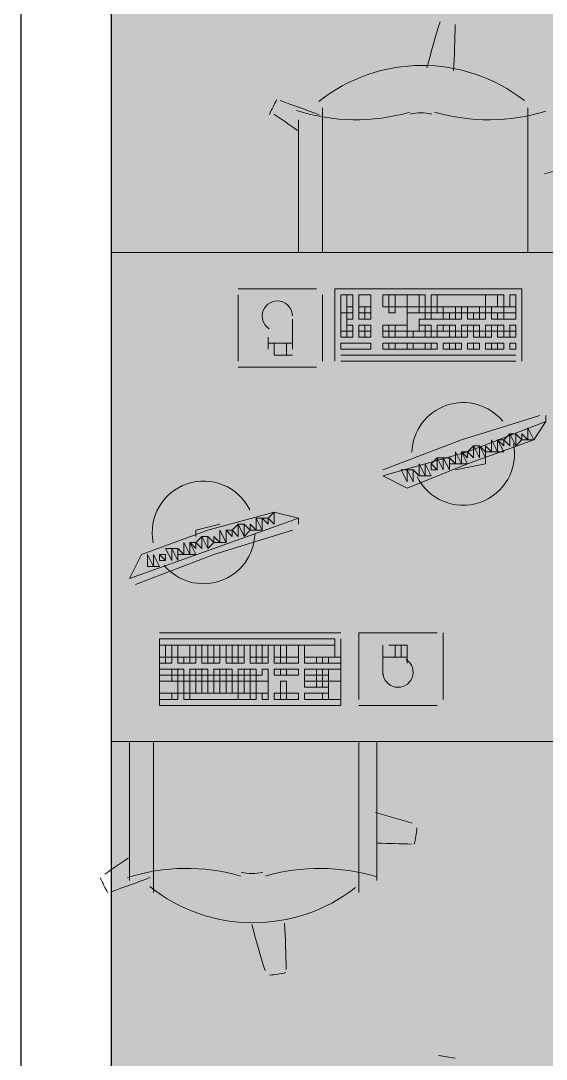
# Model space of a CAD drawing. Header units: millimetres. Extents: x 0 to 90.2, y 0 to 62.5.
# Drawn here: x 50.859 to 52.165, y 31.605 to 34.184 of the extents above; entities that cross this region are included whole.
import ezdxf

# ---------------------------------------------------------------- set-up
doc = ezdxf.new("R2010")
doc.units = ezdxf.units.MM
doc.layers.add('PDF_0', color=7, linetype='Continuous', true_color=0xed1f24)
doc.layers.add('PDF_014405$HL-TMP', color=7, linetype='Continuous', true_color=0xe6db59)
doc.layers.add('PDF_014405$FT-FIXFIT', color=7, linetype='Continuous')
doc.layers.add('PDF_014405$WA-EXT', color=7, linetype='Continuous')

msp = doc.modelspace()

# ---------------------------------------------------------------- linework, layer by layer
at = {"layer": 'PDF_0', "color": 7, "lineweight": 25}
msp.add_lwpolyline([(51.0843, 34.1485), (51.0843, 32.9336)], dxfattribs=at)
at = {"layer": 'PDF_014405$FT-FIXFIT', "lineweight": 0}
for points in [[(51.6093, 33.6085), (51.6093, 33.9685)], [(52.1192, 33.9685), (52.1192, 33.6085)], [(51.5493, 33.9385), (51.5493, 33.6085)], [(51.5943, 33.5185), (51.3993, 33.5185)], [(52.1042, 33.3385), (52.1042, 33.5185), (51.6393, 33.5185), (51.6393, 33.3385)], [(51.3993, 33.5035), (51.3993, 33.5035)], [(51.3993, 33.5035), (51.3993, 33.3385)], [(51.5943, 33.5035), (51.5943, 33.5035)], [(51.6093, 33.3385), (51.6093, 33.5035)], [(51.5343, 33.3685), (51.5343, 33.4435)], [(51.4743, 33.3985), (51.4743, 33.3685)], [(51.5343, 33.3835), (51.4743, 33.3835)], [(51.4893, 33.3835), (51.4893, 33.3535), (51.5343, 33.3535)], [(51.4893, 33.3685), (51.4893, 33.3685)], [(51.5193, 33.3835), (51.5193, 33.3535)], [(51.5943, 33.3385), (51.5943, 33.3385)], [(52.0892, 33.3535), (51.6543, 33.3535), (52.0892, 33.3535)], [(51.6543, 33.3385), (52.0892, 33.3385)], [(51.3993, 33.3235), (51.5943, 33.3235)], [(52.1642, 33.1885), (51.9692, 33.1135), (51.7592, 33.0536), (51.8192, 33.0236), (51.9692, 33.0836), (52.1342, 33.1435), (52.1642, 33.1885), (52.1642, 33.2035)], [(52.1492, 33.2035), (51.9542, 33.1435), (51.7592, 33.0686)], [(52.0142, 33.0985), (52.0142, 33.0836), (51.9392, 33.0686)], [(51.7592, 33.0686), (51.7592, 33.0686)], [(51.7592, 33.0536), (51.7592, 33.0536)], [(51.8342, 33.0686), (51.8492, 33.0536), (51.8342, 33.0686)], [(51.5493, 32.9336), (51.5493, 32.9486), (51.4893, 32.9636), (51.3243, 32.9186), (51.1593, 32.8586), (51.1293, 32.7986), (51.3393, 32.8736), (51.5493, 32.9486)], [(51.2943, 32.9036), (51.2943, 32.9186), (51.3543, 32.9336)], [(51.5343, 32.9336), (51.5343, 32.9336)], [(51.1443, 32.7836), (51.3393, 32.8586), (51.5343, 32.9186)], [(51.3693, 32.8886), (51.3693, 32.9186), (51.3693, 32.8886)], [(51.1443, 32.7986), (51.1443, 32.7986)], [(51.6543, 32.6636), (51.2043, 32.6636)], [(51.8942, 32.6636), (51.6992, 32.6636), (51.6992, 32.4986)], [(51.8942, 32.6636), (51.8942, 32.6636)], [(51.9092, 32.4986), (51.9092, 32.6636)], [(51.2043, 32.6486), (51.2043, 32.4836), (51.6543, 32.4836), (51.6543, 32.6486)], [(51.7592, 32.6336), (51.7592, 32.5586)], [(51.8192, 32.5886), (51.8192, 32.6336), (51.7742, 32.6336)], [(51.7892, 32.6036), (51.7892, 32.6336)], [(51.8042, 32.6036), (51.8042, 32.6336)], [(51.7592, 32.6036), (51.8192, 32.6036)], [(51.6992, 32.4836), (51.8942, 32.4836)], [(51.8942, 32.4986), (51.8942, 32.4986)], [(51.1293, 32.0486), (51.1293, 32.3936)], [(51.1893, 32.3936), (51.1893, 32.0186)], [(51.6992, 32.0186), (51.6992, 32.3936)], [(51.7442, 32.3936), (51.7442, 32.0486)]]:
    msp.add_lwpolyline(points, dxfattribs=at)
for points in [[(51.0843, 33.6085), (52.1942, 33.6085), (52.1942, 32.3936), (51.0843, 32.3936)], [(51.6693, 33.5035), (51.6543, 33.5035), (51.6543, 33.4585), (51.6693, 33.4585)], [(51.6843, 33.5035), (51.6693, 33.5035), (51.6693, 33.4735), (51.6843, 33.4735)], [(51.7292, 33.5035), (51.6992, 33.5035), (51.6992, 33.4735), (51.7292, 33.4735)], [(51.7742, 33.5035), (51.7592, 33.5035), (51.7592, 33.4735), (51.7742, 33.4735)], [(51.7892, 33.5035), (51.7742, 33.5035), (51.7742, 33.4735), (51.7892, 33.4735)], [(51.8192, 33.5035), (51.7892, 33.5035), (51.7892, 33.4735), (51.8192, 33.4735)], [(51.8192, 33.5035), (51.8492, 33.5035), (51.8492, 33.4735), (51.8192, 33.4735)], [(51.8492, 33.5035), (51.8642, 33.5035), (51.8642, 33.4735), (51.8492, 33.4735)], [(51.8792, 33.5035), (51.8942, 33.5035), (51.8942, 33.4735), (51.8792, 33.4735)], [(52.0142, 33.5035), (51.8942, 33.5035), (51.8942, 33.4735), (52.0142, 33.4735)], [(52.0442, 33.5035), (52.0142, 33.5035), (52.0142, 33.4735), (52.0442, 33.4735)], [(52.0592, 33.5035), (52.0442, 33.5035), (52.0442, 33.4735), (52.0592, 33.4735)], [(52.0892, 33.5035), (52.0742, 33.5035), (52.0742, 33.4735), (52.0892, 33.4735)], [(51.6843, 33.4735), (51.6693, 33.4735), (51.6693, 33.4585), (51.6843, 33.4585)], [(51.7142, 33.4735), (51.6992, 33.4735), (51.6992, 33.4585), (51.7142, 33.4585)], [(51.7292, 33.4735), (51.7142, 33.4735), (51.7142, 33.4585), (51.7292, 33.4585)], [(51.7892, 33.4735), (51.7742, 33.4735), (51.7742, 33.4585), (51.7892, 33.4585)], [(51.8492, 33.4735), (51.8192, 33.4735), (51.8192, 33.4585), (51.8492, 33.4585)], [(51.8792, 33.4735), (51.8642, 33.4735), (51.8642, 33.4585), (51.8792, 33.4585)], [(51.8942, 33.4735), (51.8792, 33.4735), (51.8792, 33.4585), (51.8942, 33.4585)], [(51.9092, 33.4735), (51.8942, 33.4735), (51.8942, 33.4585), (51.9092, 33.4585)], [(51.9392, 33.4735), (51.9092, 33.4735), (51.9092, 33.4585), (51.9392, 33.4585)], [(51.9542, 33.4735), (51.9392, 33.4735), (51.9392, 33.4585), (51.9542, 33.4585)], [(51.9692, 33.4735), (51.9542, 33.4735), (51.9542, 33.4585), (51.9692, 33.4585)], [(51.9992, 33.4735), (51.9692, 33.4735), (51.9692, 33.4585), (51.9992, 33.4585)], [(52.0142, 33.4735), (51.9992, 33.4735), (51.9992, 33.4585), (52.0142, 33.4585)], [(52.0292, 33.4735), (52.0142, 33.4735), (52.0142, 33.4585), (52.0292, 33.4585)], [(52.0592, 33.4735), (52.0292, 33.4735), (52.0292, 33.4585), (52.0592, 33.4585)], [(52.0892, 33.4735), (52.0592, 33.4735), (52.0592, 33.4585), (52.0892, 33.4585)], [(51.6693, 33.4585), (51.6543, 33.4585), (51.6543, 33.4135), (51.6693, 33.4135)], [(51.6843, 33.4585), (51.6693, 33.4585), (51.6693, 33.4435), (51.6843, 33.4435)], [(51.7142, 33.4585), (51.6992, 33.4585), (51.6992, 33.4435), (51.7142, 33.4435)], [(51.7292, 33.4585), (51.7142, 33.4585), (51.7142, 33.4435), (51.7292, 33.4435)], [(51.8492, 33.4585), (51.8192, 33.4585), (51.8192, 33.4135), (51.8492, 33.4135), (51.8492, 33.4435), (51.8642, 33.4435), (51.8642, 33.4585)], [(51.8792, 33.4585), (51.8642, 33.4585), (51.8642, 33.4435), (51.8792, 33.4435)], [(51.9092, 33.4585), (51.8792, 33.4585), (51.8792, 33.4435), (51.9092, 33.4435)], [(51.9242, 33.4585), (51.9092, 33.4585), (51.9092, 33.4435), (51.9242, 33.4435)], [(51.9392, 33.4585), (51.9242, 33.4585), (51.9242, 33.4435), (51.9392, 33.4435)], [(51.9542, 33.4585), (51.9392, 33.4585), (51.9392, 33.4435), (51.9542, 33.4435)], [(51.9842, 33.4585), (51.9692, 33.4585), (51.9692, 33.4435), (51.9842, 33.4435)], [(51.9992, 33.4585), (51.9842, 33.4585), (51.9842, 33.4435), (51.9992, 33.4435)], [(52.0142, 33.4585), (51.9992, 33.4585), (51.9992, 33.4435), (52.0142, 33.4435)], [(52.0442, 33.4585), (52.0292, 33.4585), (52.0292, 33.4435), (52.0442, 33.4435)], [(52.0592, 33.4585), (52.0442, 33.4585), (52.0442, 33.4435), (52.0592, 33.4435)], [(52.0892, 33.4585), (52.0592, 33.4585), (52.0592, 33.4435), (52.0892, 33.4435)], [(51.6693, 33.4135), (51.6543, 33.4135), (51.6543, 33.3985), (51.6693, 33.3985)], [(51.6843, 33.4285), (51.6693, 33.4285), (51.6693, 33.4135), (51.6843, 33.4135)], [(51.6843, 33.4135), (51.6693, 33.4135), (51.6693, 33.3985), (51.6843, 33.3985)], [(51.7142, 33.4285), (51.6992, 33.4285), (51.6992, 33.4135), (51.7142, 33.4135)], [(51.7142, 33.4135), (51.6992, 33.4135), (51.6992, 33.3985), (51.7142, 33.3985)], [(51.7292, 33.4285), (51.7142, 33.4285), (51.7142, 33.4135), (51.7292, 33.4135)], [(51.7292, 33.4135), (51.7142, 33.4135), (51.7142, 33.3985), (51.7292, 33.3985)], [(51.7742, 33.4285), (51.7592, 33.4285), (51.7592, 33.4135), (51.7742, 33.4135)], [(51.7742, 33.4135), (51.7592, 33.4135), (51.7592, 33.3985), (51.7742, 33.3985)], [(51.7892, 33.4285), (51.7742, 33.4285), (51.7742, 33.4135), (51.7892, 33.4135)], [(51.7892, 33.4135), (51.7742, 33.4135), (51.7742, 33.3985), (51.7892, 33.3985)], [(51.8192, 33.4285), (51.7892, 33.4285), (51.7892, 33.4135), (51.8192, 33.4135)], [(51.8192, 33.4135), (51.7892, 33.4135), (51.7892, 33.3985), (51.8192, 33.3985)], [(51.8342, 33.4135), (51.8192, 33.4135), (51.8192, 33.3985), (51.8342, 33.3985)], [(51.8642, 33.4135), (51.8342, 33.4135), (51.8342, 33.3985), (51.8642, 33.3985)], [(51.8642, 33.4285), (51.8492, 33.4285), (51.8492, 33.4135), (51.8642, 33.4135)], [(51.8792, 33.4285), (51.8642, 33.4285), (51.8642, 33.4135), (51.8792, 33.4135)], [(51.8792, 33.4135), (51.8642, 33.4135), (51.8642, 33.3985), (51.8792, 33.3985)], [(51.8942, 33.4135), (51.8792, 33.4135), (51.8792, 33.3985), (51.8942, 33.3985)], [(51.9092, 33.4285), (51.8942, 33.4285), (51.8942, 33.4135), (51.9092, 33.4135)], [(51.9242, 33.4135), (51.8942, 33.4135), (51.8942, 33.3985), (51.9242, 33.3985)], [(51.9242, 33.4285), (51.9092, 33.4285), (51.9092, 33.4135), (51.9242, 33.4135)], [(51.9392, 33.4285), (51.9242, 33.4285), (51.9242, 33.4135), (51.9392, 33.4135)], [(51.9392, 33.4135), (51.9242, 33.4135), (51.9242, 33.3985), (51.9392, 33.3985)], [(51.9542, 33.4135), (51.9392, 33.4135), (51.9392, 33.3985), (51.9542, 33.3985)], [(51.9692, 33.4285), (51.9542, 33.4285), (51.9542, 33.4135), (51.9692, 33.4135)], [(51.9692, 33.4135), (51.9542, 33.4135), (51.9542, 33.3985), (51.9692, 33.3985)], [(51.9842, 33.4285), (51.9692, 33.4285), (51.9692, 33.4135), (51.9842, 33.4135)], [(51.9992, 33.4285), (51.9842, 33.4285), (51.9842, 33.4135), (51.9992, 33.4135)], [(51.9992, 33.4135), (51.9842, 33.4135), (51.9842, 33.3985), (51.9992, 33.3985)], [(52.0142, 33.4135), (51.9992, 33.4135), (51.9992, 33.3985), (52.0142, 33.3985)], [(52.0292, 33.4285), (52.0142, 33.4285), (52.0142, 33.4135), (52.0292, 33.4135)], [(52.0292, 33.4135), (52.0142, 33.4135), (52.0142, 33.3985), (52.0292, 33.3985)], [(52.0442, 33.4285), (52.0292, 33.4285), (52.0292, 33.4135), (52.0442, 33.4135)], [(52.0592, 33.4285), (52.0442, 33.4285), (52.0442, 33.4135), (52.0592, 33.4135)], [(52.0592, 33.4135), (52.0442, 33.4135), (52.0442, 33.3985), (52.0592, 33.3985)], [(52.0742, 33.4135), (52.0592, 33.4135), (52.0592, 33.3985), (52.0742, 33.3985)], [(52.0892, 33.4285), (52.0742, 33.4285), (52.0742, 33.4135), (52.0892, 33.4135)], [(52.0892, 33.4135), (52.0742, 33.4135), (52.0742, 33.3985), (52.0892, 33.3985)], [(51.7292, 33.3685), (51.6543, 33.3685), (51.6543, 33.3835), (51.7292, 33.3835)], [(51.7742, 33.3835), (51.7592, 33.3835), (51.7592, 33.3685), (51.7742, 33.3685)], [(51.7892, 33.3835), (51.7742, 33.3835), (51.7742, 33.3685), (51.7892, 33.3685)], [(51.8192, 33.3835), (51.7892, 33.3835), (51.7892, 33.3685), (51.8192, 33.3685)], [(51.8342, 33.3835), (51.8192, 33.3835), (51.8192, 33.3685), (51.8342, 33.3685)], [(51.8642, 33.3835), (51.8342, 33.3835), (51.8342, 33.3685), (51.8642, 33.3685)], [(51.8792, 33.3835), (51.8642, 33.3835), (51.8642, 33.3685), (51.8792, 33.3685)], [(51.8942, 33.3835), (51.8792, 33.3835), (51.8792, 33.3685), (51.8942, 33.3685)], [(51.9242, 33.3835), (51.9092, 33.3835), (51.9092, 33.3685), (51.9242, 33.3685)], [(51.9392, 33.3835), (51.9242, 33.3835), (51.9242, 33.3685), (51.9392, 33.3685)], [(51.9542, 33.3835), (51.9392, 33.3835), (51.9392, 33.3685), (51.9542, 33.3685)], [(51.9842, 33.3835), (51.9692, 33.3835), (51.9692, 33.3685), (51.9842, 33.3685)], [(51.9992, 33.3835), (51.9842, 33.3835), (51.9842, 33.3685), (51.9992, 33.3685)], [(52.0292, 33.3835), (52.0142, 33.3835), (52.0142, 33.3685), (52.0292, 33.3685)], [(52.0442, 33.3835), (52.0292, 33.3835), (52.0292, 33.3685), (52.0442, 33.3685)], [(52.0592, 33.3835), (52.0442, 33.3835), (52.0442, 33.3685), (52.0592, 33.3685)], [(52.0892, 33.3835), (52.0742, 33.3835), (52.0742, 33.3685), (52.0892, 33.3685)], [(52.0742, 33.1585), (52.0592, 33.1435), (52.0742, 33.1285)], [(52.0892, 33.1585), (52.0742, 33.1585), (52.0892, 33.1285)], [(52.0892, 33.1585), (52.0892, 33.1285), (52.1042, 33.1435)], [(52.1042, 33.1585), (52.1042, 33.1435), (52.1192, 33.1435)], [(52.1192, 33.1735), (52.1192, 33.1435), (52.1342, 33.1435)], [(51.9842, 33.1285), (51.9692, 33.1135), (51.9842, 33.0985)], [(51.9992, 33.1285), (51.9842, 33.1285), (51.9992, 33.0985)], [(51.9992, 33.1285), (52.0142, 33.0985), (52.0142, 33.1135)], [(52.0142, 33.1285), (52.0142, 33.1135), (52.0292, 33.1135)], [(52.0292, 33.1435), (52.0292, 33.1135), (52.0442, 33.1135)], [(52.0442, 33.1435), (52.0442, 33.1135), (52.0592, 33.1135)], [(52.0592, 33.1435), (52.0442, 33.1435), (52.0592, 33.1285)], [(51.9392, 33.1135), (51.9392, 33.0836), (51.9542, 33.0836)], [(51.9692, 33.1135), (51.9542, 33.1135), (51.9692, 33.0985)], [(51.9542, 33.1135), (51.9542, 33.0836), (51.9692, 33.0836)], [(51.8492, 33.0836), (51.8492, 33.0536), (51.8642, 33.0536)], [(51.8642, 33.0836), (51.8642, 33.0536), (51.8792, 33.0536)], [(51.8942, 33.0985), (51.8792, 33.0836), (51.8942, 33.0686)], [(51.8792, 33.0836), (51.8792, 33.0686), (51.8942, 33.0686)], [(51.9092, 33.0985), (51.8942, 33.0985), (51.9092, 33.0686)], [(51.9242, 33.0985), (51.9092, 33.0985), (51.9242, 33.0686), (51.9242, 33.0836)], [(51.9242, 33.0985), (51.9242, 33.0836), (51.9392, 33.0836)], [(51.8192, 33.0686), (51.8042, 33.0686), (51.8192, 33.0386)], [(51.8342, 33.0686), (51.8192, 33.0686), (51.8342, 33.0386), (51.8342, 33.0536)], [(51.4593, 32.9186), (51.4593, 32.9486), (51.4443, 32.9486)], [(51.4443, 32.9186), (51.4593, 32.9186), (51.4443, 32.9486)], [(51.4743, 32.9336), (51.4743, 32.9486), (51.4593, 32.9486)], [(51.4893, 32.9336), (51.4893, 32.9636), (51.4743, 32.9486)], [(51.3993, 32.9036), (51.3993, 32.9336), (51.3843, 32.9186)], [(51.4143, 32.9036), (51.4143, 32.9336), (51.3993, 32.9336)], [(51.4143, 32.9036), (51.4293, 32.9186), (51.4143, 32.9336)], [(51.4293, 32.9186), (51.4443, 32.9186), (51.4293, 32.9336)], [(51.3093, 32.8736), (51.3093, 32.9036), (51.2943, 32.8886)], [(51.3243, 32.8736), (51.3243, 32.9036), (51.3093, 32.9036)], [(51.3243, 32.8736), (51.3393, 32.8886), (51.3243, 32.9036)], [(51.3393, 32.8886), (51.3543, 32.8886), (51.3393, 32.9036)], [(51.3543, 32.8886), (51.3693, 32.8886), (51.3543, 32.9186), (51.3543, 32.9036)], [(51.3843, 32.9036), (51.3843, 32.9186), (51.3693, 32.9186)], [(51.2343, 32.8436), (51.2343, 32.8736), (51.2193, 32.8736)], [(51.2493, 32.8436), (51.2493, 32.8586), (51.2493, 32.8736), (51.2343, 32.8736)], [(51.2493, 32.8586), (51.2643, 32.8586), (51.2493, 32.8736)], [(51.2643, 32.8586), (51.2793, 32.8586), (51.2643, 32.8886), (51.2643, 32.8736)], [(51.2943, 32.8736), (51.2943, 32.8886), (51.2793, 32.8886)], [(51.2793, 32.8586), (51.2943, 32.8586), (51.2793, 32.8886)], [(51.1743, 32.8286), (51.1893, 32.8286), (51.1743, 32.8586), (51.1743, 32.8436)], [(51.1893, 32.8286), (51.2043, 32.8286), (51.1893, 32.8586)], [(51.2193, 32.8436), (51.2193, 32.8586), (51.2043, 32.8586)], [(51.2043, 32.8436), (51.2193, 32.8436), (51.2043, 32.8586)], [(51.2043, 32.6486), (51.6393, 32.6486), (51.6393, 32.6336), (51.2043, 32.6336)], [(51.2043, 32.6036), (51.2193, 32.6036), (51.2193, 32.6336), (51.2043, 32.6336)], [(51.2343, 32.6036), (51.2493, 32.6036), (51.2493, 32.6336), (51.2343, 32.6336)], [(51.2493, 32.6036), (51.2793, 32.6036), (51.2793, 32.6336), (51.2493, 32.6336)], [(51.2793, 32.6036), (51.2943, 32.6036), (51.2943, 32.6336), (51.2793, 32.6336)], [(51.2943, 32.6036), (51.3093, 32.6036), (51.3093, 32.6336), (51.2943, 32.6336)], [(51.3243, 32.6036), (51.3393, 32.6036), (51.3393, 32.6336), (51.3243, 32.6336)], [(51.3393, 32.6036), (51.3543, 32.6036), (51.3543, 32.6336), (51.3393, 32.6336)], [(51.3543, 32.6036), (51.3693, 32.6036), (51.3693, 32.6336), (51.3543, 32.6336)], [(51.3843, 32.6036), (51.3993, 32.6036), (51.3993, 32.6336), (51.3843, 32.6336)], [(51.3993, 32.6036), (51.4143, 32.6036), (51.4143, 32.6336), (51.3993, 32.6336)], [(51.4293, 32.6036), (51.4443, 32.6036), (51.4443, 32.6336), (51.4293, 32.6336)], [(51.4443, 32.6036), (51.4593, 32.6036), (51.4593, 32.6336), (51.4443, 32.6336)], [(51.4593, 32.6036), (51.4743, 32.6036), (51.4743, 32.6336), (51.4593, 32.6336)], [(51.4893, 32.6036), (51.5043, 32.6036), (51.5043, 32.6336), (51.4893, 32.6336)], [(51.5043, 32.6036), (51.5193, 32.6036), (51.5193, 32.6336), (51.5043, 32.6336)], [(51.5193, 32.6036), (51.5493, 32.6036), (51.5493, 32.6336), (51.5193, 32.6336)], [(51.5643, 32.6336), (51.6393, 32.6336), (51.6393, 32.6036), (51.5643, 32.6036)], [(51.2043, 32.5886), (51.2193, 32.5886), (51.2193, 32.6036), (51.2043, 32.6036)], [(51.2193, 32.5886), (51.2343, 32.5886), (51.2343, 32.6036), (51.2193, 32.6036)], [(51.2493, 32.5886), (51.2643, 32.5886), (51.2643, 32.6036), (51.2493, 32.6036)], [(51.2643, 32.5886), (51.2793, 32.5886), (51.2793, 32.6036), (51.2643, 32.6036)], [(51.2793, 32.5886), (51.2943, 32.5886), (51.2943, 32.6036), (51.2793, 32.6036)], [(51.3093, 32.5886), (51.3243, 32.5886), (51.3243, 32.6036), (51.3093, 32.6036)], [(51.3243, 32.5886), (51.3393, 32.5886), (51.3393, 32.6036), (51.3243, 32.6036)], [(51.3393, 32.5886), (51.3543, 32.5886), (51.3543, 32.6036), (51.3393, 32.6036)], [(51.3693, 32.5886), (51.3843, 32.5886), (51.3843, 32.6036), (51.3693, 32.6036)], [(51.3843, 32.5886), (51.3993, 32.5886), (51.3993, 32.6036), (51.3843, 32.6036)], [(51.3993, 32.5886), (51.4143, 32.5886), (51.4143, 32.6036), (51.3993, 32.6036)], [(51.4293, 32.5886), (51.4443, 32.5886), (51.4443, 32.6036), (51.4293, 32.6036)], [(51.4443, 32.5886), (51.4593, 32.5886), (51.4593, 32.6036), (51.4443, 32.6036)], [(51.4593, 32.5886), (51.4743, 32.5886), (51.4743, 32.6036), (51.4593, 32.6036)], [(51.4893, 32.5886), (51.5043, 32.5886), (51.5043, 32.6036), (51.4893, 32.6036)], [(51.5043, 32.5886), (51.5193, 32.5886), (51.5193, 32.6036), (51.5043, 32.6036)], [(51.5193, 32.5886), (51.5493, 32.5886), (51.5493, 32.6036), (51.5193, 32.6036)], [(51.5643, 32.5886), (51.5943, 32.5886), (51.5943, 32.6036), (51.5643, 32.6036)], [(51.5943, 32.5886), (51.6093, 32.5886), (51.6093, 32.6036), (51.5943, 32.6036)], [(51.6093, 32.5886), (51.6243, 32.5886), (51.6243, 32.6036), (51.6093, 32.6036)], [(51.6243, 32.5886), (51.6543, 32.5886), (51.6543, 32.6036), (51.6243, 32.6036)], [(51.2043, 32.5586), (51.2343, 32.5586), (51.2343, 32.5736), (51.2043, 32.5736)], [(51.2043, 32.5436), (51.2343, 32.5436), (51.2343, 32.5586), (51.2043, 32.5586)], [(51.2343, 32.5586), (51.2493, 32.5586), (51.2493, 32.5736), (51.2343, 32.5736)], [(51.2343, 32.5436), (51.2493, 32.5436), (51.2493, 32.5586), (51.2343, 32.5586)], [(51.2493, 32.5586), (51.2643, 32.5586), (51.2643, 32.5736), (51.2493, 32.5736)], [(51.2643, 32.5436), (51.2793, 32.5436), (51.2793, 32.5586), (51.2643, 32.5586)], [(51.2793, 32.5586), (51.2943, 32.5586), (51.2943, 32.5736), (51.2793, 32.5736)], [(51.2793, 32.5436), (51.2943, 32.5436), (51.2943, 32.5586), (51.2793, 32.5586)], [(51.2943, 32.5586), (51.3093, 32.5586), (51.3093, 32.5736), (51.2943, 32.5736)], [(51.2943, 32.5436), (51.3093, 32.5436), (51.3093, 32.5586), (51.2943, 32.5586)], [(51.3093, 32.5586), (51.3243, 32.5586), (51.3243, 32.5736), (51.3093, 32.5736)], [(51.3243, 32.5436), (51.3393, 32.5436), (51.3393, 32.5586), (51.3243, 32.5586)], [(51.3393, 32.5586), (51.3543, 32.5586), (51.3543, 32.5736), (51.3393, 32.5736)], [(51.3393, 32.5436), (51.3543, 32.5436), (51.3543, 32.5586), (51.3393, 32.5586)], [(51.3543, 32.5586), (51.3693, 32.5586), (51.3693, 32.5736), (51.3543, 32.5736)], [(51.3543, 32.5436), (51.3693, 32.5436), (51.3693, 32.5586), (51.3543, 32.5586)], [(51.3693, 32.5586), (51.3843, 32.5586), (51.3843, 32.5736), (51.3693, 32.5736)], [(51.3843, 32.5436), (51.3993, 32.5436), (51.3993, 32.5586), (51.3843, 32.5586)], [(51.3993, 32.5586), (51.4143, 32.5586), (51.4143, 32.5736), (51.3993, 32.5736)], [(51.3993, 32.5436), (51.4143, 32.5436), (51.4143, 32.5586), (51.3993, 32.5586)], [(51.4143, 32.5586), (51.4293, 32.5586), (51.4293, 32.5736), (51.4143, 32.5736)], [(51.4143, 32.5436), (51.4293, 32.5436), (51.4293, 32.5586), (51.4143, 32.5586)], [(51.4293, 32.5586), (51.4443, 32.5586), (51.4443, 32.5736), (51.4293, 32.5736)], [(51.4593, 32.5436), (51.4743, 32.5436), (51.4743, 32.5736), (51.4593, 32.5736), (51.4593, 32.5586), (51.4443, 32.5586), (51.4443, 32.5436)], [(51.4893, 32.5586), (51.5043, 32.5586), (51.5043, 32.5736), (51.4893, 32.5736)], [(51.5043, 32.5586), (51.5193, 32.5586), (51.5193, 32.5736), (51.5043, 32.5736)], [(51.5193, 32.5586), (51.5493, 32.5586), (51.5493, 32.5736), (51.5193, 32.5736)], [(51.5643, 32.5586), (51.5943, 32.5586), (51.5943, 32.5736), (51.5643, 32.5736)], [(51.5643, 32.5436), (51.5943, 32.5436), (51.5943, 32.5586), (51.5643, 32.5586)], [(51.5943, 32.5586), (51.6093, 32.5586), (51.6093, 32.5736), (51.5943, 32.5736)], [(51.5943, 32.5436), (51.6093, 32.5436), (51.6093, 32.5586), (51.5943, 32.5586)], [(51.6093, 32.5586), (51.6243, 32.5586), (51.6243, 32.5736), (51.6093, 32.5736)], [(51.6093, 32.5436), (51.6243, 32.5436), (51.6243, 32.5586), (51.6093, 32.5586)], [(51.6243, 32.5436), (51.6543, 32.5436), (51.6543, 32.5736), (51.6243, 32.5736)], [(51.2043, 32.5136), (51.2493, 32.5136), (51.2493, 32.5436), (51.2043, 32.5436)], [(51.2493, 32.5136), (51.2643, 32.5136), (51.2643, 32.5436), (51.2493, 32.5436)], [(51.2643, 32.5136), (51.2793, 32.5136), (51.2793, 32.5436), (51.2643, 32.5436)], [(51.2943, 32.5136), (51.3093, 32.5136), (51.3093, 32.5436), (51.2943, 32.5436)], [(51.3093, 32.5136), (51.3243, 32.5136), (51.3243, 32.5436), (51.3093, 32.5436)], [(51.3243, 32.5136), (51.3393, 32.5136), (51.3393, 32.5436), (51.3243, 32.5436)], [(51.3543, 32.5136), (51.3693, 32.5136), (51.3693, 32.5436), (51.3543, 32.5436)], [(51.3693, 32.5136), (51.3843, 32.5136), (51.3843, 32.5436), (51.3693, 32.5436)], [(51.3843, 32.5136), (51.3993, 32.5136), (51.3993, 32.5436), (51.3843, 32.5436)], [(51.4143, 32.5136), (51.4293, 32.5136), (51.4293, 32.5436), (51.4143, 32.5436)], [(51.4293, 32.5136), (51.4443, 32.5136), (51.4443, 32.5436), (51.4293, 32.5436)], [(51.4443, 32.5136), (51.4743, 32.5136), (51.4743, 32.5436), (51.4443, 32.5436)], [(51.5043, 32.5136), (51.5193, 32.5136), (51.5193, 32.5436), (51.5043, 32.5436)], [(51.5643, 32.5286), (51.5943, 32.5286), (51.5943, 32.5436), (51.5643, 32.5436)], [(51.5943, 32.5286), (51.6093, 32.5286), (51.6093, 32.5436), (51.5943, 32.5436)], [(51.6093, 32.5286), (51.6243, 32.5286), (51.6243, 32.5436), (51.6093, 32.5436)], [(51.6243, 32.4986), (51.6543, 32.4986), (51.6543, 32.5436), (51.6243, 32.5436)], [(51.2043, 32.4986), (51.2343, 32.4986), (51.2343, 32.5136), (51.2043, 32.5136)], [(51.2343, 32.4986), (51.2493, 32.4986), (51.2493, 32.5136), (51.2343, 32.5136)], [(51.2643, 32.4986), (51.2793, 32.4986), (51.2793, 32.5136), (51.2643, 32.5136)], [(51.2793, 32.4986), (51.3993, 32.4986), (51.3993, 32.5136), (51.2793, 32.5136)], [(51.4293, 32.4986), (51.3993, 32.4986), (51.3993, 32.5136), (51.4293, 32.5136)], [(51.4443, 32.4986), (51.4293, 32.4986), (51.4293, 32.5136), (51.4443, 32.5136)], [(51.4743, 32.4986), (51.4593, 32.4986), (51.4593, 32.5136), (51.4743, 32.5136)], [(51.4893, 32.4986), (51.5043, 32.4986), (51.5043, 32.5136), (51.4893, 32.5136)], [(51.5043, 32.4986), (51.5193, 32.4986), (51.5193, 32.5136), (51.5043, 32.5136)], [(51.5193, 32.4986), (51.5493, 32.4986), (51.5493, 32.5136), (51.5193, 32.5136)], [(51.5643, 32.4986), (51.6093, 32.4986), (51.6093, 32.5136), (51.5643, 32.5136)], [(51.6093, 32.4986), (51.6243, 32.4986), (51.6243, 32.5136), (51.6093, 32.5136)]]:
    msp.add_lwpolyline(points, close=True, dxfattribs=at)
for centre, radius, start, end in [((55.0637, 33.2133), 3.3076, 162.9713, 165.031), ((48.6281, 34.2311), 3.3111, 357.035, 359.0267), ((51.8567, 33.661), 0.4125, 51.9766, 128.5619), ((51.8535, 33.7833), 0.4124, 150.1335, 155.8687), ((50.4285, 30.8584), 3.3073, 69.2469, 71.0322), ((53.3964, 36.6748), 3.3244, 234.9705, 236.2055), ((51.6918, 34.426), 0.4875, 252.3898, 286.0229), ((51.8535, 33.8583), 0.0975, 73.9762, 106.0238), ((52.0217, 34.426), 0.4875, 253.9774, 286.9226), ((51.2835, 36.9933), 3.3073, 285.3808, 287.0287), ((51.4968, 33.451), 0.0375, 0.0012, 237.2913), ((51.9585, 33.1084), 0.1275, 39.5892, 177.984), ((51.9585, 33.1084), 0.1275, 205.9552, 11.6125), ((51.3135, 32.9134), 0.1275, 25.9552, 191.6125), ((51.3135, 32.9134), 0.1275, 219.5892, 357.984), ((51.7967, 32.5661), 0.0375, 180.0012, 57.2913), ((50.8635, 29.0284), 3.3073, 72.9713, 74.6192), ((51.4335, 32.2234), 0.4125, 348.1348, 353.8639), ((51.8866, 35.4399), 3.3012, 267.5537, 269.0284), ((52.9765, 29.3423), 3.3244, 123.7945, 125.0295), ((51.2718, 31.5912), 0.4875, 73.9771, 107.6102), ((51.4335, 32.1634), 0.0975, 253.9762, 286.0238), ((51.6018, 31.5911), 0.4875, 73.0774, 106.0226), ((51.4335, 32.2234), 0.4124, 204.1313, 209.8665), ((50.0086, 35.1484), 3.3073, 288.9678, 290.7531), ((51.4368, 32.3561), 0.4125, 231.4381, 308.0234), ((54.6288, 32.7935), 3.3076, 194.969, 197.0287), ((48.2082, 31.771), 3.3111, 0.9733, 2.965), ((51.4335, 32.2234), 0.4125, 276.1361, 281.8652), ((51.8535, 31.2034), 0.4125, 78.1348, 83.8639)]:
    msp.add_arc(centre, radius, start, end, dxfattribs=at)
at = {"layer": 'PDF_014405$HL-TMP', "color": 54, "true_color": 0x999900, "transparency": 33554559}
for points in [[(58.5537, 35.1384), (51.0843, 35.1384), (58.5537, 30.7438)], [(51.0843, 35.1384), (58.5537, 30.7438), (51.0843, 30.7438)]]:
    msp.add_solid(points, dxfattribs=at)
at = {"layer": 'PDF_014405$WA-EXT', "lineweight": 25}
for points in [[(50.8593, 36.6832), (50.8593, 28.7639)], [(51.0843, 36.6832), (51.0843, 28.7639)]]:
    msp.add_lwpolyline(points, dxfattribs=at)

doc.saveas('drawing.dxf')
